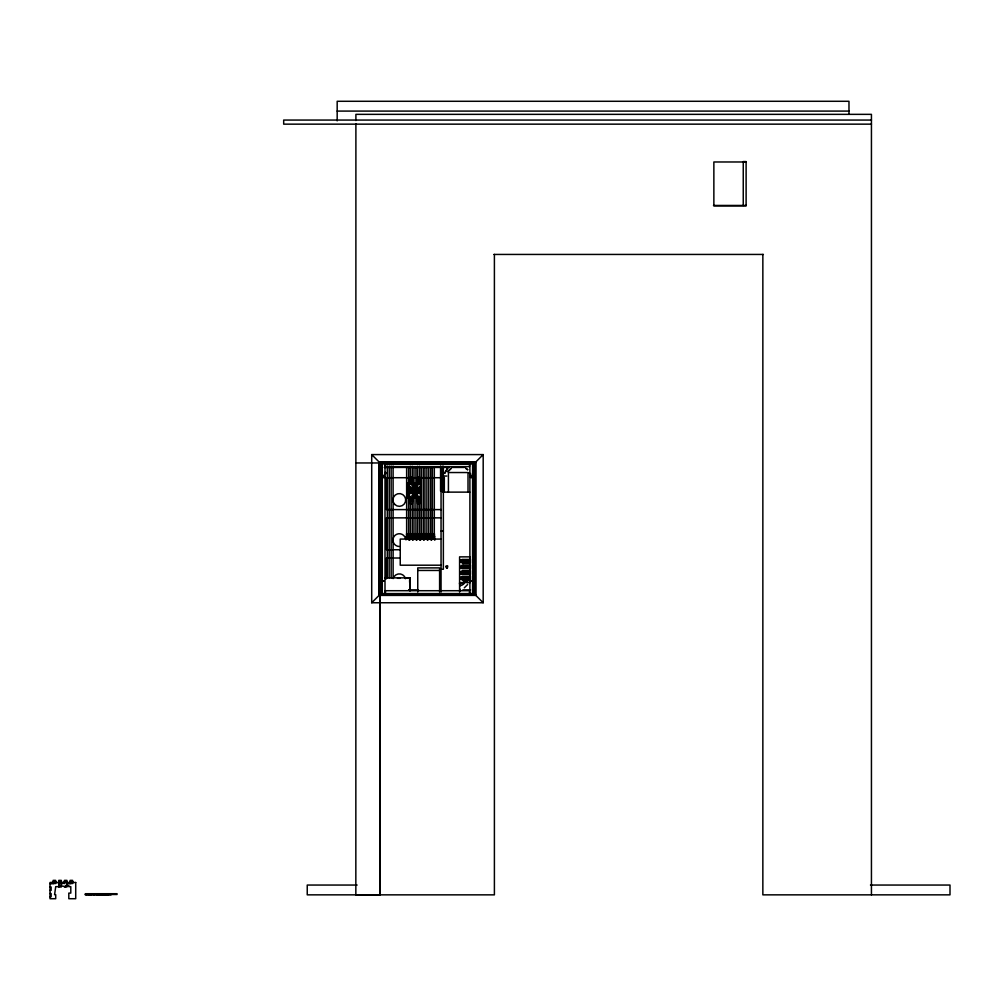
<?xml version="1.0" encoding="UTF-8"?>
<svg xmlns="http://www.w3.org/2000/svg" width="1000" height="1000" viewBox="0 0 1000 1000"><rect width="100%" height="100%" fill="white"/><g stroke="black" fill="none" stroke-linecap="round" stroke-linejoin="round"><path stroke-width="1.5" d="M355.9 123.688L355.838 894.837L380.037 894.85L380.1 462.962M371.712 602.75L380.887 593.575L380.887 463.762L371.712 454.588L483.188 454.588L483.188 602.75L371.712 602.75L371.712 454.588M459.888 591.3L459.888 589.05M382.887 476.712C384.087 478.475 384.5 474.787 383.175 476.325C381.012 478.137 386.037 475.525 382.887 476.325M384.038 476.3C382.975 475.5 382.287 477.312 384.075 476.737M472.038 476.325L471.112 476.325C468.862 477.975 474 475.675 470.825 476.325M472.638 476.712C470.763 476.325 470.625 476.825 472.638 476.325M410.112 483.762L410.225 477.312L412.35 477.312L412.562 485.65L413.413 485.625M408.8 539.288L406.463 539.288L406.575 533.725L408.688 533.725L408.9 540M412.562 495.363L412.35 503.713L410.225 503.713L410.112 497.262M410.025 539.288L410.238 533.725L412.362 533.725L412.575 540M417.438 480.35L417.325 485.65L417.537 477.312L419.663 477.325L419.775 483.762M413.812 539.538L413.913 533.725L416.037 533.725L416.25 540M419.875 496.887L419.663 503.713L417.537 503.713L417.325 495.363L417.438 499.913L419.775 499.913M417.375 539.288L417.587 533.725L419.712 533.725L419.925 540M421.163 539.538L421.262 533.725L423.387 533.725L423.6 540M426.95 539.075L424.762 539.288L424.862 533.725L426.987 533.725L427.2 540M428.575 539.538L428.688 533.725L430.812 533.725L431.025 540M432.175 539.538L432.287 533.725L434.412 533.725L434.625 540M470.662 477.25C474.312 478.612 470.825 473.013 470.438 476.887M444.562 473.225L447.525 468.088M444.862 473.225L447.825 468.088M384.637 476.938L383.963 477.65M472.013 476.737L470.85 476.737M472.575 476.938L471.9 477.65M389.162 577.888L389.263 466.1M393.125 578.025L393.1 466.1M405.45 578.413L404.8 578.4M409.65 590.363L409.412 589.738L409.837 590.45M382.362 476.05L383.025 475.387M470.3 476.05L470.962 475.387M385.387 577.837L386.075 579.05L386.075 577.837M409.2 577.837L409.9 579.05L409.9 577.837M409.9 590.737L409.2 589.525M447.7 471.625L451.05 468.275M448 471.625L451.35 468.275M467.638 584.5L464.3 587.837M463.288 584.275L464.363 582.737A4.625 4.625 0 0 1 459.875 585.538L460.8 585.487M483.188 602.75L474.012 593.575L474.012 463.762L483.188 454.588M470.525 473.812C468.462 472.85 468.438 472.725 470.5 473.837M412.85 496.05L412.188 495.887M461.388 566.763C461.362 564.288 461.587 569.725 461.238 566.95M391.163 577.888L391.15 466.1M408.162 493.537L407.925 494.162L408.312 493.625M414.475 483.162L414.475 483.938M472.7 476.05L471.9 475.387M414.475 497.05L414.475 497.825M415.475 493.537L415.238 494.162L415.625 493.625M337.175 111.088L848.975 111.088M871.438 120.062L283.688 120.062L283.688 124.15L871.438 124.15M746.05 161.575L743.25 161.575L743.25 205.45M713.487 205.45L746.25 205.45M493.9 254.438L763.388 254.438M379.625 462.5L475.275 462.488M355.9 462.962L475.45 462.962M380.262 463.137L474.637 463.125L474.637 594.2L380.262 594.2M474.363 463.4L380.525 463.4L380.525 593.938L474.412 593.975L474.412 463.35M380.887 463.762L474.012 463.75M385.462 463.913L469.438 463.913M384.288 467.438L449.025 467.438M452.113 467.438L464.438 467.438M444.275 476.05L446.8 476.05M442.15 478.237L444.325 478.237M410.312 479.087L412.275 479.087M417.713 479.087L419.613 479.087M410.012 479.837L412.562 479.837M417.325 479.837L419.875 479.837M410.012 480.35L412.562 480.35M417.325 480.35L419.875 480.35M410.112 481.1L412.45 481.1M417.438 481.1L419.775 481.1M410.112 481.975L412.45 482.113M417.438 481.975L419.775 481.975M408.475 482.925L415.125 482.925M416.613 482.925L420.6 482.925M410.112 483.125L412.45 483.125M417.438 483.125L419.775 483.125M420.337 483.312L416.8 482.663M409.425 483.438L413.15 483.438M416.737 483.438L420.462 483.438M412.188 485.138L412.825 485.138M417.7 485.138L416.962 485.363M412.188 485.913L412.825 485.913M417.062 485.913L417.775 485.913M412.713 486.587L413.413 486.587M416.812 486.587L416.112 485.625L416.812 485.625L417 487.675M416.737 487.675L420.462 487.675L420.4 482.663M409.162 488.625L409.913 488.625M411.775 488.625L412.525 488.625M413.088 488.625L413.825 488.625M416.488 488.625L417.225 488.625M417.788 488.625L418.5 488.625M420.4 488.625L421.15 488.625M409.162 490.163L409.913 490.163M411.775 490.163L412.525 490.163M413.088 490.163L413.825 490.163M416.488 490.163L417.225 490.163M417.788 490.163L418.5 490.163M420.4 490.163L421.15 490.163M409.125 491.238L409.862 491.238M411.737 491.238L412.475 491.238M413.038 491.238L413.787 491.238M416.438 491.238L417.188 491.238M417.75 491.238L418.488 491.238M420.363 491.238L421.1 491.238M442.562 492.125L469.775 492.125M409.125 492.775L409.862 492.775M411.737 492.775L412.475 492.775M413.038 492.775L413.787 492.775M416.438 492.775L417.188 492.775M417.75 492.775L418.488 492.775M420.363 492.775L421.1 492.775M407.125 493.288L409.05 493.225M407.587 494.513L408.575 494.513M414.9 494.513L415.9 494.513M412.188 495.112L412.825 495.112M417.062 495.112L417.775 495.112M407.125 495.725L409.05 495.8M417.062 496L417.7 495.887M412.713 496.737L413.413 496.737M418.225 497.5L418.225 498.225L418.45 497.45M408.787 497.688L413.413 497.688M420.725 497.688L416.112 497.688L416.112 496.737L416.812 496.737L416.863 498.35M410.112 497.887L412.45 497.887M417.438 497.887L419.775 497.887M408.475 498.1L415.125 498.1M417.062 498.2L420.15 498.2M410.112 498.9L412.45 498.9M417.438 498.9L419.775 498.9M410.112 499.05L412.45 499.05M417.438 499.05L419.775 499.05M410.112 499.913L412.45 499.913M410.012 500.675L412.562 500.675M417.325 500.675L419.875 500.675M410.012 501.175L412.562 501.175M417.325 501.175L419.875 501.175M441.275 509.6L386.463 509.6L386.463 477.713L444.325 477.713L444.325 492.113M441.275 517.863L386.463 517.863L386.463 549.75L400.163 549.75M380.962 528.663L382.1 528.663M441.05 531.125L443.363 531.125M406.362 536.25L408.9 536.25M410.025 536.25L412.575 536.25M413.7 536.25L416.25 536.25M417.375 536.25L419.925 536.25M421.05 536.25L423.6 536.25M424.65 536.25L427.2 536.25M428.475 536.25L431.025 536.25M432.075 536.25L434.625 536.25M408.9 536.763L406.362 536.763L406.463 539.538M410.025 536.763L412.575 536.763M413.7 536.763L416.25 536.763M417.375 536.763L419.925 536.763M421.05 536.763L423.6 536.763M427.2 536.763L424.65 536.763L424.762 539.538M428.475 536.763L431.025 536.763M432.075 536.763L434.625 536.763M406.463 537.513L408.8 537.513L408.8 539.538M410.138 537.513L412.475 537.513M413.812 537.513L416.15 537.513L416.15 539.538M417.488 537.513L419.825 537.513L419.825 539.538M421.163 537.513L423.5 537.513M424.762 537.513L427.1 537.513M428.575 537.513L430.913 537.513L430.913 539.538M432.175 537.513L434.513 537.513M406.463 538.375L408.8 538.375M410.138 538.375L412.475 538.375M413.812 538.375L416.15 538.375M417.488 538.375L419.825 538.375M421.163 538.375L423.5 538.375M424.762 538.375L427.1 538.375M428.575 538.375L430.913 538.375M432.175 538.375L434.513 538.375M406.463 538.525L408.8 538.525M410.138 538.525L412.475 538.525M413.812 538.525L416.15 538.525M417.488 538.525L419.825 538.525M421.163 538.525L423.5 538.525M424.762 538.525L427.1 538.525M428.575 538.525L430.913 538.525M432.175 538.525L434.513 538.525M441.05 539.075L400.238 539.075L400.238 565.2L441.05 565.2M410.138 539.288L412.475 539.288M413.812 539.288L416.15 539.288M417.488 539.288L419.825 539.288M421.163 539.288L423.5 539.288M428.575 539.288L430.913 539.288M432.175 539.288L434.513 539.288M435.337 539.338L435.087 539.725M470.138 556.862L459.588 556.862L459.588 592.075M400.163 558.013L386.463 558.013L386.463 577.75M469.812 559.963L462.537 559.938L462.537 562.537L469.812 562.513M460.012 560.425L460.737 560.237L459.875 560.237L459.875 562.238L460.737 562.238L460.012 562.062M460.012 561.15L460.675 561.337L460.012 561.337M469.812 565.625L462.537 565.6L462.537 568.188L469.812 568.162M473.575 565.55L474.8 565.55M380.1 566.975L381.325 566.975L381.25 563.9M460.05 567.712L460.737 567.9L459.9 567.9L459.9 565.887L460.1 567.9M441.05 569.25L443.363 569.25L443.363 466.438M417.75 570.45L439.6 570.45M469.812 571.275L462.537 571.25L462.537 573.85L469.812 573.85M460.05 573.375L460.737 573.55M462.612 573.825L469.812 573.825M462.537 576.912L469.812 576.912M385 577.85L410.188 577.85L410.188 590.712M397.463 578.288L400.075 578.288M405.613 578.263L408.237 578.263M460.05 579L460.737 579.188L459.9 579.188L459.9 577.175L460.05 579.188M469.812 579.462L462.537 579.513L462.612 576.912M459.588 582.575L470.3 582.575M408.95 589.9L418.438 589.9M462.9 589.9L470.613 589.9M385 590.712L469.438 590.712L469.438 593.975M380.887 593.575L474.012 593.575M475.45 594.338L380.062 594.338L380.062 894.85M379.625 594.837L475.275 594.837M379.487 594.975L475.45 595.013L475.45 462.325L379.45 462.325L379.45 595.013M65.75 880.662L65.575 881.338M53.125 881.8L55.675 881.8M58.75 881.8L61.3 881.8M64.412 881.8L66.963 881.8M70.075 881.8L72.613 881.8M67.062 882.262L64.3 882.262L64.412 880.375L66.963 880.375L67.062 882.025M72.725 882.262L69.963 882.262L70.075 880.375L72.613 880.375L72.725 882.025M50 883.625L54.288 883.625L54.288 882.5M357.15 885.05L307.238 885.05L307.238 894.85L494.4 894.85L494.4 254.438M870.462 885.05L950 885.05L950 894.85L762.85 894.85L762.85 254.438M50 886.988L51.125 886.988L51.125 890.362L50 890.362M64.412 886.988L66.963 886.988L66.963 882.5M50 893.55L51.125 893.55L51.125 896.737L50 896.737M85.325 894.488L117.062 894.488L117.062 893.713L85.325 893.725L85.325 894.85L111.037 894.85L111.037 893.725M470.962 477.65L470.3 476.987M383.963 475.387L384.625 476.05M383.025 477.65L382.362 476.987M465.938 468.275L467.825 469.725M465.637 468.275L467.525 469.725M382.587 477.075C386.175 479.038 383.137 472.85 382.5 476.887M459.7 589.925L459.812 590.775M473.488 509.663L473.562 512.737M473.713 518.888L473.825 524.062M474.05 533.288L474.15 537.888M474.3 544.038L474.387 548.088M380.525 533.162L380.675 539.312M380.725 541.825L380.875 547.962M381.037 554.675L381.175 560.825M871.438 894.85L871.438 114.35L355.9 114.35L355.9 120.575M848.975 113.888L848.975 101.287L337.175 101.287L337.175 120.875M475.163 594.738L475.163 462.6L379.725 462.6L379.725 594.738M473.562 480.65L473.562 487.9M473.562 491.925L473.562 498.188M473.562 501.812L473.562 509.062M473.562 513.775L473.575 547.112M473.562 547.825L473.575 557.875M473.562 558.812L473.562 565.3M473.562 568.987L473.562 576.8M473.162 463.35L473.162 593.975M472.8 463.35L472.8 593.975M472.6 463.35L472.6 593.975M469.9 463.35L469.9 593.975M469.438 463.35L469.438 466.613L385.462 466.613L385.462 463.512M469.25 565.513L469.25 568.275L463.175 568.275L463.175 565.513M469.25 571.175L469.25 573.938M469.25 576.8L469.25 579.562M468.013 492.125L468.013 472.537L448.413 472.537L448.413 492.125M467.625 582.575L467.625 581.45L463.6 581.45L463.6 582.575M466.213 559.963L466.213 562.513M466.213 565.625L466.213 568.162M466.213 571.275L466.213 573.825M466.213 576.912L466.213 579.462M463.875 559.963L463.875 562.513M463.875 565.625L463.875 568.162M463.875 571.275L463.875 573.825M463.875 576.912L463.875 579.462M463.288 559.963L463.288 562.513M463.288 565.625L463.288 568.162M463.288 571.275L463.288 573.825M463.288 576.912L463.288 579.462M463.175 571.175L463.175 573.938M463.175 576.8L463.175 579.562M460.925 573.55L461.562 571.562L461.825 573.55L459.9 573.55L459.9 571.55L460.1 573.55M460.012 560.237L460.075 562.238M442.863 466.125L442.863 491.05L440.562 491.05L440.562 466.125M441.05 466.438L441.05 592.05M439.6 592.087L439.6 567.888L417.75 567.888L417.75 592.087M434.312 467.212L434.312 535.237M432.362 467.212L432.362 536.775M431.613 539.725L431.613 539.075L431.475 539.725M430.712 467.212L430.712 536.775M428.762 467.212L428.762 536.775M428.013 539.075L428.013 539.725M427.725 539.075L427.663 539.725M426.887 467.212L426.887 536.775M424.938 467.212L424.938 536.775M424.188 539.075L424.188 539.725M424.062 539.075L424.062 539.725M423.288 467.212L423.288 535.237M421.337 467.212L421.337 536.775M420.65 539.075L420.588 539.725M420.462 493.338L420.4 498.35M420.387 539.075L420.387 539.725M420.15 482.663L420.15 483.7M420.15 497.325L420.15 498.35M420.012 482.8L420.012 483.7M420.012 497.325L420.012 498.225M419.562 466.337L419.613 483.762M419.613 486.875L419.613 493.113M419.613 497.8L419.588 539.637M419.425 482.8L419.425 483.562M419.425 497.45L419.325 498.225M419.1 482.8L419.2 483.562M419.113 497.45L419.212 498.225M418.988 483.562L418.988 482.8L418.762 483.562M418.888 497.45L418.988 498.225M418.775 498.225L418.775 497.45L418.55 498.225M418.537 482.8L418.537 483.562M418.438 482.8L418.312 483.562L418.1 482.8M417.887 482.8L418 483.562M418 498.225L417.887 497.45L417.663 535.212M417.663 480.637L417.663 483.762M417.663 486.875L417.663 493.113M417.612 466.337L417.612 478.812M417.488 536.763L417.488 539.538M417.312 485.913L417.062 486.938L417.062 482.663M417.312 495.112L417.062 494.087L417.062 498.35M417 493.338L417 494.875M416.85 539.075L416.912 539.725M416.662 539.075L416.712 539.725M415.938 467.212L415.938 536.775M414.462 482.925L414.462 498.1M413.988 467.212L413.988 536.775M413.088 482.663L413.15 487.675L409.425 487.675L409.487 482.663L409.55 483.312M413.15 493.338L413.088 498.35M413.237 539.075L413.113 539.725M413.025 482.663L413.025 483.312M412.887 486.138L412.887 487.675M412.887 493.338L412.887 494.875M413.025 497.713L413.025 498.35M412.85 539.075L413.038 539.725M412.825 482.663L412.825 486.938L412.575 485.913M412.825 498.35L412.825 494.087L412.575 495.112M412.25 466.337L412.25 478.812M412.275 486.875L412.275 493.113M412.275 497.8L412.275 535.212M412.113 483.562L412.113 482.8L411.887 483.562M412.113 498.225L412.113 497.45L411.887 498.225M411.662 482.8L411.662 483.562M411.788 497.45L411.675 498.225M411.438 482.8L411.562 483.562M411.575 498.225L411.45 497.45L411.225 498.225M411.225 482.8L411.337 483.562M411.112 482.8L411 483.562M411.125 498.225L411.012 497.45L410.9 498.225M410.9 482.8L410.775 483.562M410.675 482.8L410.562 483.562M410.562 497.45L410.688 498.225M410.462 482.8L410.462 483.562M410.462 497.45L410.462 498.225M410.3 466.337L410.312 483.762M410.312 486.875L410.312 493.113M410.312 497.8L410.325 539.637M410.037 582.837L410.037 588.75M409.738 482.663L409.738 483.7M409.875 497.325L409.738 498.35M409.55 497.713L409.55 498.35L409.425 493.338M409.575 539.075L409.575 539.725M409.625 579.725L409.625 582.4M409.312 539.075L409.363 539.725M408.6 467.212L408.6 536.775M407.587 493.225L407.587 495.8M407.388 493.288L407.388 495.725M407.15 482.925L407.15 498.1M406.637 467.212L406.637 535.237M405.9 539.075L405.763 539.725M387.312 466.1L387.3 578.038M385.462 590.712L385.462 593.962M385 463.35L385 593.975M382.287 463.35L382.287 593.975M382.1 463.35L382.1 593.975M381.725 463.35L381.725 593.975M381.337 480.775L381.337 488.75M381.337 491.925L381.337 498.525M381.337 501.737L381.337 509.3M381.337 513.088L381.337 519.688M381.337 524.125L381.337 533.2M381.337 537.675L381.337 544.212M381.337 547.413L381.337 555.638M381.337 558.837L381.337 565.2M381.337 568.825L381.337 576.175M381.05 509.55L381.05 514.163M381.05 517.225L381.05 523.375M381.05 534.138L381.05 538.75M381.05 541.825L381.05 547.962M380.962 480.15L380.962 489.125M380.962 491.55L380.962 498.888M380.962 501.325L380.962 510.3M380.962 512.712L380.962 520.062M380.962 522.962L380.962 534.375M380.962 537.275L380.962 544.612M380.962 547.038L380.962 556M380.962 558.438L380.962 565.775M380.962 568.2L380.962 577.175M107.963 893.725L107.963 894.85M106.75 893.725L106.75 894.85M106.125 893.725L106.125 894.85M105.375 893.725L105.375 894.85M104.138 893.725L104.138 894.85M103.85 893.713L103.85 894.488M102.475 893.725L102.475 894.85M102.312 893.725L102.312 894.85M100.962 893.725L100.962 894.85M99.712 893.725L99.712 894.85M98.188 893.725L98.188 894.85M97.775 893.725L97.775 894.85M96.65 893.725L96.65 894.85M94.4 893.725L94.4 894.85M94.062 893.725L94.062 894.85M91.037 893.725L91 894.85M89.913 893.725L89.913 894.85M89.612 893.725L89.612 894.85M88.4 893.725L88.4 894.85M86.45 893.725L86.45 894.85M73.15 882.5L69.538 882.5M72.638 882.5L72.638 883.625M71.425 882.5L71.425 883.625L67.138 883.625L67.138 882.5M70.05 882.5L70.05 883.625M67.487 882.5L63.888 882.5M64.388 882.5L64.388 883.625M62.862 882.5L62.862 883.625L58.575 883.625L58.575 882.5M61.837 882.5L58.225 882.5M61.413 882.025L58.65 882.025M61.3 882.262L61.3 880.375L58.75 880.375L58.75 882.262M61.325 882.5L61.3 886.988L58.75 886.988L58.75 882.5M56.2 882.5L52.587 882.5M55.775 882.025L53.012 882.025M55.675 882.262L55.675 880.375L53.125 880.375L53.125 882.262M55.675 882.5L55.675 883.625M53.075 882.5L53.075 883.625M51.125 882.5L51.125 883.625M393.15 578.6A6.388 6.388 0 0 1 405.487 578.6M399.325 546.487A6.388 6.388 0 0 1 392.962 540.662A6.388 6.388 0 0 1 398.212 533.812A6.388 6.388 0 0 1 405.487 538.45M462.463 582.562A2.875 2.875 0 0 1 459.387 583.7M466.9 561.15L468.225 561.325L466.925 561.062M466.9 566.8L468.225 566.975L466.9 566.8M466.9 572.463L468.225 572.638L466.9 572.463M466.9 578.088L468.225 578.263L466.9 578.088M468.088 561.237L467.05 561.325L468.088 561.237M468.088 566.888L467.05 566.888L468.088 566.888M468.088 572.55L467.05 572.55L468.088 572.55M468.088 578.175L467.05 578.175L468.088 578.175M384.05 580.913L382.938 580.975L384.05 580.913M470.863 580.8L471.938 581.075L470.863 580.8M407.762 495.062L408.4 495.238L407.788 494.988M415.075 495.062L415.725 495.238L415.075 495.062M445.85 566.438C447.262 570.85 449.288 563.312 445.85 566.438M385.913 473.2C385.012 476.438 384.8 469.675 385.913 473.2M461.15 560.237L461.438 562.238L461.15 560.237M461.15 577.175L461.438 579.188L461.15 577.175M407.987 494.825L408.162 495.475L407.987 494.825M447.388 567.8L446.538 567.8L447.388 567.8M746.112 161.975L713.863 161.975L713.863 205.863L746.112 205.863L746.112 161.975M475.838 461.925L379.062 461.938L379.062 595.4L475.838 595.4L475.838 461.938M413.275 482.663L409.288 482.663L409.288 487.812L413.275 487.812L413.275 482.663M420.6 482.663L416.613 482.663L416.613 487.812L420.6 487.812L420.6 482.663M413.275 493.212L409.288 493.212L409.288 498.35L413.275 498.35L413.275 493.212M416.375 493.225L414.9 493.225L414.9 495.8L416.375 495.8L416.375 493.225M420.6 493.212L416.613 493.212L416.613 498.35L420.6 498.35L420.6 493.212M415.487 494.825L415.312 495.475L415.487 494.825M470.375 559.438L462.05 559.438L462.05 563.038L470.375 563.038L470.375 559.438M469.25 559.862L463.175 559.862L463.175 562.612L469.25 562.612L469.25 559.862M465.475 561.175L464.35 561.337L465.475 561.175M470.375 565.087L462.05 565.087L462.05 568.7L470.375 568.7L470.375 565.087M465.475 566.838L464.35 567L465.475 566.838M470.375 570.75L462.05 570.75L462.05 574.35L470.375 574.35L470.375 570.75M465.475 572.487L464.35 572.663L465.475 572.487M470.375 576.375L462.05 576.375L462.05 579.987L470.375 579.987L470.375 576.375M465.475 578.125L464.35 578.288L465.475 578.125M54.462 880.662L54.288 881.338L54.462 880.662M60.087 880.662L59.925 881.338L60.087 880.662M71.4 880.662L71.237 881.338L71.4 880.662M75.713 882.5L50 882.5L50 898.713L55.712 898.713L55.712 894.7L54.588 894.7L55.712 886.65L59.075 886.65L59.075 885.525L65.625 886.65L65.625 885.525L68.812 885.525L68.812 886.65L70.8 886.65L70.8 893.1L68.812 893.1L68.812 898.713L75.713 898.713L75.713 882.5M394.8 504.475A6.388 6.388 0 0 0 405.487 501.613A6.388 6.388 0 0 0 397.675 493.787A6.388 6.388 0 0 0 394.8 504.475"/></g></svg>
